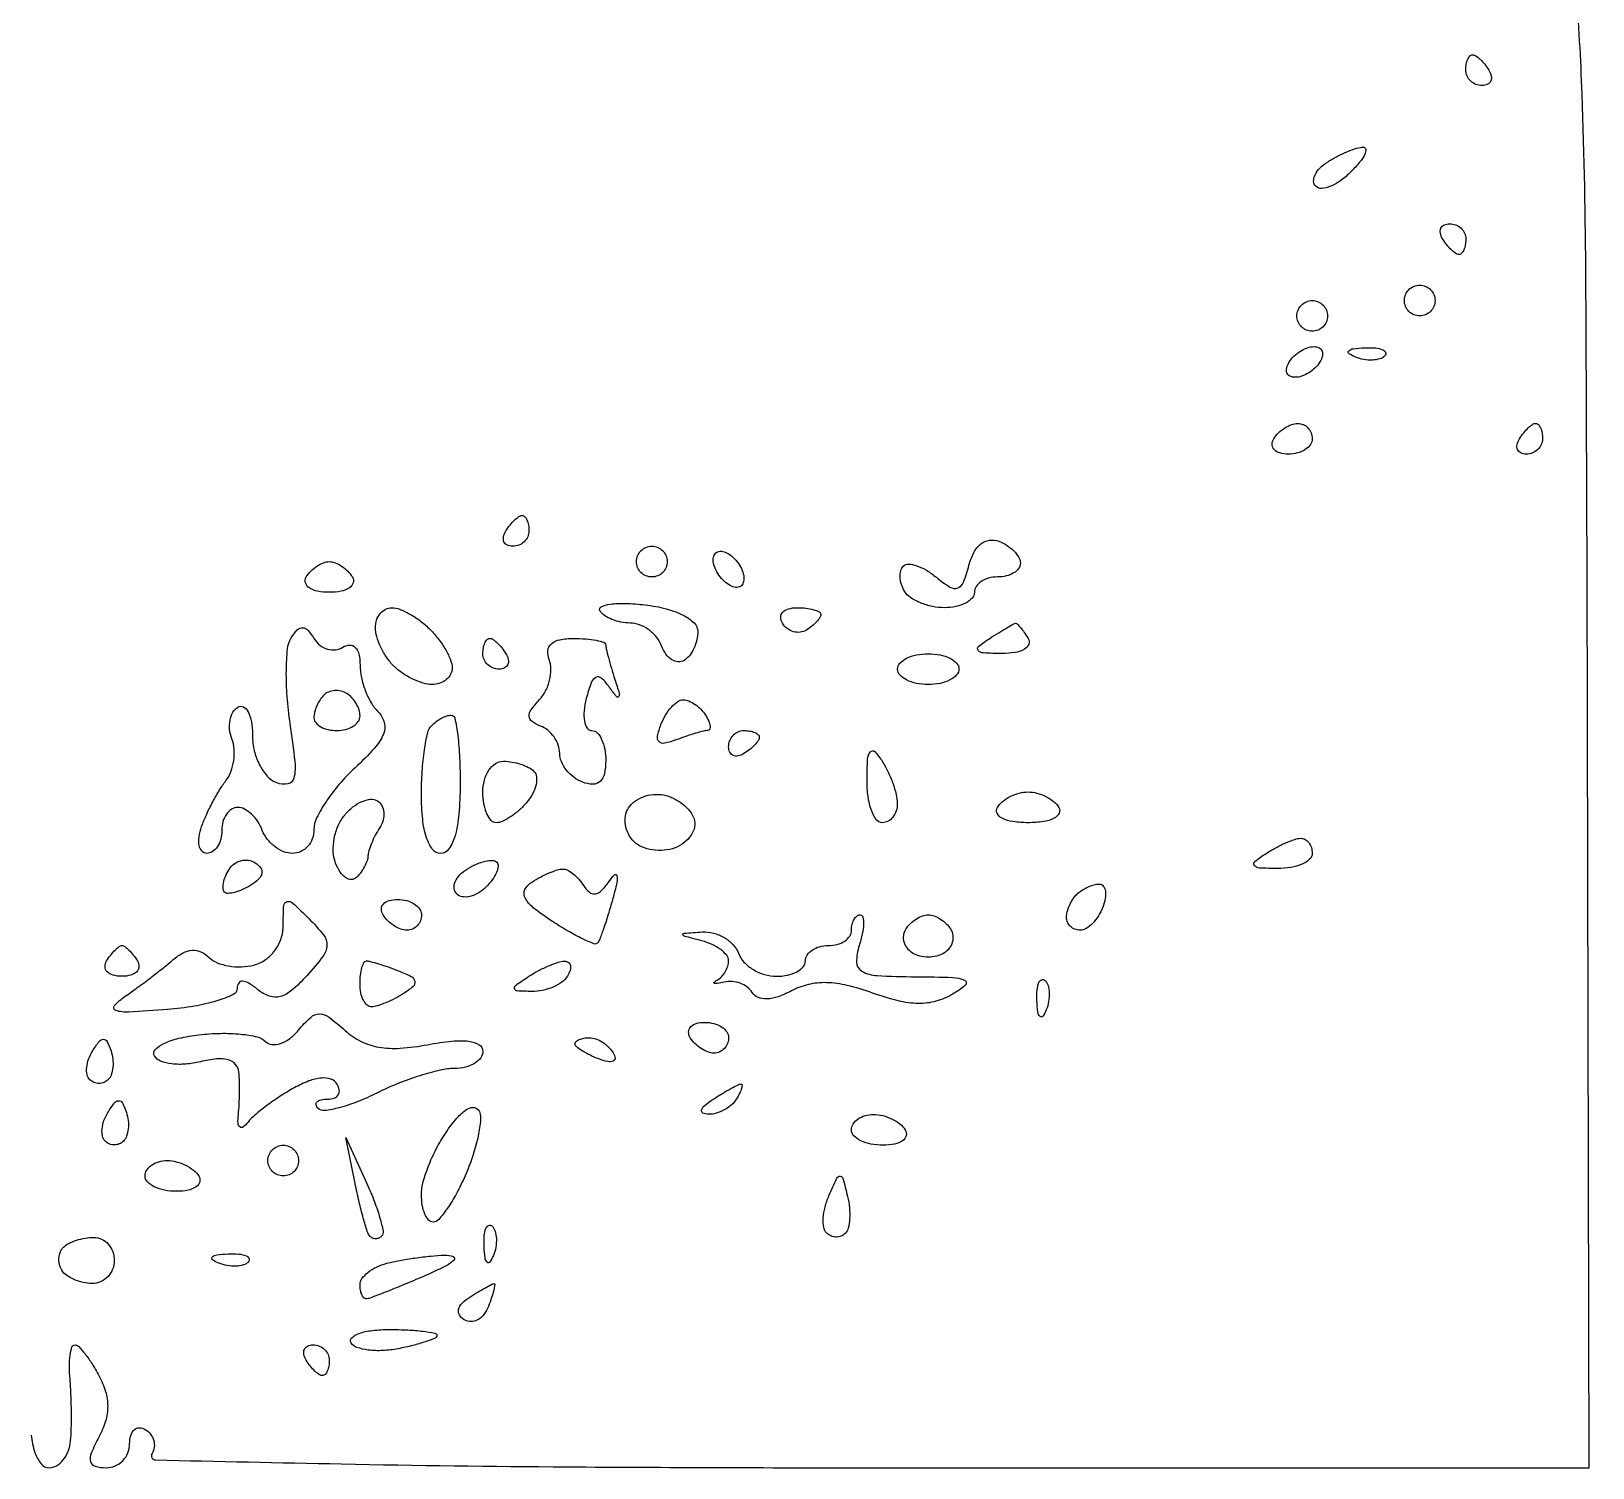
# Model space of a CAD drawing. Extents: x 0 to 102, y 0 to 135.
# Drawn here: x 92.94 to 101.54, y 0 to 7.91 of the extents above; entities that cross this region are included whole.
import ezdxf

# ---------------------------------------------------------------- set-up
doc = ezdxf.new("R2010")
doc.units = 0
doc.header["$MEASUREMENT"] = 0

msp = doc.modelspace()

# ---------------------------------------------------------------- linework, layer by layer
msp.add_lwpolyline([(92.939919, 0.180435, 0.055972), (92.961475, 0.082924, 0.084814), (92.99512, 0.021134, 0.229792), (93.03885, -0.000055, 0.134027), (93.080215, 0.011259, 0.090461), (93.117401, 0.043473, 0.07895), (93.144806, 0.091459, 0.068279), (93.157757, 0.14805, 0.016564), (93.161661, 0.218294, 0.007963), (93.162244, 0.308526, 0.007886), (93.159866, 0.40276, 0.011182), (93.154555, 0.48645, -0.020929), (93.151351, 0.559419, -0.034673), (93.155493, 0.620885, -0.039409), (93.165208, 0.66529, -0.330456), (93.180721, 0.6768, -0.205009), (93.20226, 0.667581, -0.02388), (93.237355, 0.627098, -0.025556), (93.276015, 0.57241, -0.018218), (93.3138, 0.5076, -0.049536), (93.349962, 0.420226, -0.073486), (93.362053, 0.3384, -0.073486), (93.349962, 0.256574, -0.049536), (93.3138, 0.1692, 0.0226), (93.271546, 0.080874, 0.158653), (93.267486, 0.033957, 0.275318), (93.292247, 0.0082, 0.067049), (93.353123, 0, 0.100624), (93.402686, 0.010076, 0.098304), (93.444849, 0.038744, 0.097564), (93.473092, 0.081554, 0.097475), (93.483, 0.131893, -0.067432), (93.489312, 0.178483, -0.140899), (93.508257, 0.209433, -0.190788), (93.536328, 0.220144, -0.136093), (93.56898, 0.210647, -0.090427), (93.598106, 0.184375, -0.095498), (93.615406, 0.149984, -0.099685), (93.618267, 0.112873, -0.108373), (93.606287, 0.078754, 0.579759), (93.62559, 0.043187, 0.000685), (94.648397, 0.02131, 0.003474), (95.893263, 0.00504, 0.00153), (97.54014, 0), (101.522666, 0), (101.513771, 4.103128, 0.000759), (101.504768, 6.546184, 0.007619), (101.483921, 7.565941, 0.010661), (101.450539, 8.150962, 0.245816)], format="xyb")
for points in [[(100.880507, 7.7832, -0.151918), (100.898335, 7.777655, -0.038439), (100.922214, 7.758349, -0.035638), (100.947343, 7.730983, -0.029505), (100.9701, 7.6986, -0.082592), (100.983341, 7.666274, -0.161196), (100.980709, 7.638851, -0.182303), (100.962821, 7.620623, -0.108972), (100.932793, 7.614, -0.093332), (100.898593, 7.62044, -0.09642), (100.869518, 7.638851, -0.099167), (100.850058, 7.66632, -0.105053), (100.8432, 7.6986, -0.042167), (100.845936, 7.730989, -0.061769), (100.854159, 7.758349, -0.081139), (100.866241, 7.776901, -0.210953)], [(100.278193, 7.274305, -0.386802), (100.291851, 7.262337, -0.14466), (100.287037, 7.234984, -0.057554), (100.258574, 7.191208, -0.023482), (100.210714, 7.138629, -0.039697), (100.154096, 7.090352, -0.058934), (100.097243, 7.058628, -0.077508), (100.04867, 7.04692, -0.220265), (100.016771, 7.058629, -0.195698), (100.005, 7.086557, -0.119033), (100.013093, 7.121984, -0.084326), (100.040792, 7.159992, -0.052259), (100.08425, 7.194304, -0.021825), (100.136997, 7.224525, -0.021354), (100.192556, 7.25027, -0.02182), (100.24316, 7.268604, -0.071452)], [(100.753607, 6.8526, -0.093332), (100.787807, 6.84616, -0.09642), (100.816882, 6.827749, -0.099167), (100.836342, 6.80028, -0.105053), (100.8432, 6.768, -0.042167), (100.840464, 6.735611, -0.061769), (100.832241, 6.708251, -0.081139), (100.820159, 6.689699, -0.210953), (100.805893, 6.6834, -0.151918), (100.788065, 6.688945, -0.038439), (100.764186, 6.708251, -0.035638), (100.739057, 6.735617, -0.029505), (100.7163, 6.768, -0.082592), (100.703059, 6.800326, -0.161196), (100.705691, 6.827749, -0.182303), (100.723579, 6.845977, -0.108972)], [(100.5894, 6.5142, -0.099038), (100.621687, 6.507741, -0.097945), (100.649149, 6.489349, -0.097945), (100.667541, 6.461887, -0.099038), (100.674, 6.4296, -0.099038), (100.667541, 6.397313, -0.097945), (100.649149, 6.369851, -0.097945), (100.621687, 6.351459, -0.099038), (100.5894, 6.345, -0.099038), (100.557113, 6.351459, -0.097945), (100.529651, 6.369851, -0.097945), (100.511259, 6.397313, -0.099038), (100.5048, 6.4296, -0.099038), (100.511259, 6.461887, -0.097945), (100.529651, 6.489349, -0.097945), (100.557113, 6.507741, -0.099038)], [(99.9972, 6.4296, -0.099038), (100.029487, 6.423141, -0.097945), (100.056949, 6.404749, -0.097945), (100.075341, 6.377287, -0.099038), (100.0818, 6.345, -0.099038), (100.075341, 6.312713, -0.097945), (100.056949, 6.285251, -0.097945), (100.029487, 6.266859, -0.099038), (99.9972, 6.2604, -0.099038), (99.964913, 6.266859, -0.097945), (99.937451, 6.285251, -0.097945), (99.919059, 6.312713, -0.099038), (99.9126, 6.345, -0.099038), (99.919059, 6.377287, -0.097945), (99.937451, 6.404749, -0.097945), (99.964913, 6.423141, -0.099038)], [(100.007186, 6.1758, -0.117858), (100.03523, 6.169096, -0.186277), (100.051576, 6.150949, -0.154201), (100.05319, 6.12355, -0.076764), (100.0395, 6.0912, -0.064269), (100.013227, 6.058838, -0.051777), (99.977722, 6.031451, -0.053414), (99.938842, 6.012821, -0.085235), (99.902614, 6.0066, -0.117858), (99.87457, 6.013304, -0.186277), (99.858224, 6.031451, -0.154201), (99.85661, 6.05885, -0.076764), (99.8703, 6.0912, -0.064269), (99.896573, 6.123562, -0.051777), (99.932078, 6.150949, -0.053414), (99.970958, 6.169579, -0.085235)], [(100.28625, 6.169121, -0.028489), (100.345147, 6.168191, -0.077125), (100.385754, 6.158824, -0.208169), (100.401197, 6.143203, -0.296942), (100.397287, 6.124688, -0.126455), (100.369629, 6.108339, -0.060344), (100.328572, 6.101642, -0.05415), (100.281403, 6.104808, -0.051402), (100.235137, 6.118009, -0.054073), (100.199887, 6.136752, -0.470617), (100.198428, 6.15217, -0.168741), (100.223111, 6.164126, -0.018894)], [(99.917593, 5.7528, -0.105429), (99.947967, 5.746323, -0.099231), (99.973815, 5.727949, -0.096318), (99.991141, 5.700495, -0.092995), (99.9972, 5.6682, -0.153634), (99.987046, 5.635935, -0.097988), (99.958456, 5.608451, -0.080552), (99.915738, 5.589906, -0.062283), (99.865307, 5.5836, -0.066118), (99.818639, 5.589798, -0.138808), (99.787517, 5.608451, -0.191142), (99.776568, 5.636082, -0.139169), (99.7857, 5.6682, -0.06081), (99.811605, 5.700561, -0.051032), (99.846011, 5.727949, -0.053229), (99.883281, 5.746599, -0.089642)], [(101.228893, 5.7528, -0.210953), (101.243159, 5.746501, -0.081139), (101.255241, 5.727949, -0.061769), (101.263464, 5.700589, -0.042167), (101.2662, 5.6682, -0.105053), (101.259342, 5.63592, -0.099167), (101.239882, 5.608451, -0.09642), (101.210807, 5.59004, -0.093332), (101.176607, 5.5836, -0.108972), (101.146579, 5.590223, -0.182303), (101.128691, 5.608451, -0.161196), (101.126059, 5.635874, -0.082592), (101.1393, 5.6682, -0.029505), (101.162057, 5.700583, -0.035638), (101.187186, 5.727949, -0.038439), (101.211065, 5.747255, -0.151918)], [(95.645293, 5.2452, -0.210953), (95.659559, 5.238901, -0.081139), (95.671641, 5.220349, -0.061769), (95.679864, 5.192989, -0.042167), (95.6826, 5.1606, -0.105053), (95.675742, 5.12832, -0.099167), (95.656282, 5.100851, -0.09642), (95.627207, 5.08244, -0.093332), (95.593007, 5.076, -0.108972), (95.562979, 5.082623, -0.182303), (95.545091, 5.100851, -0.161196), (95.542459, 5.128274, -0.082592), (95.5557, 5.1606, -0.029505), (95.578457, 5.192983, -0.035638), (95.603586, 5.220349, -0.038439), (95.627465, 5.239655, -0.151918)], [(96.3594, 5.076, -0.099038), (96.391687, 5.069541, -0.097945), (96.419149, 5.051149, -0.097945), (96.437541, 5.023687, -0.099038), (96.444, 4.9914, -0.099038), (96.437541, 4.959113, -0.097945), (96.419149, 4.931651, -0.097945), (96.391687, 4.913259, -0.099038), (96.3594, 4.9068, -0.099038), (96.327113, 4.913259, -0.097945), (96.299651, 4.931651, -0.097945), (96.281259, 4.959113, -0.099038), (96.2748, 4.9914, -0.099038), (96.281259, 5.023687, -0.097945), (96.299651, 5.051149, -0.097945), (96.327113, 5.069541, -0.099038)], [(98.271236, 5.103395, -0.051632), (98.316585, 5.080383, -0.055809), (98.354972, 5.04907, -0.062823), (98.381149, 5.014604, -0.131774), (98.3898, 4.982349, -0.164455), (98.380058, 4.95353, -0.095748), (98.352523, 4.928992, -0.076852), (98.311436, 4.912411, -0.057609), (98.2629, 4.9068, 0.064853), (98.214386, 4.900481, 0.082425), (98.173277, 4.881949, 0.098894), (98.145777, 4.854463, 0.148195), (98.136, 4.8222, -0.186414), (98.123524, 4.789901, -0.089706), (98.087764, 4.762451, -0.069539), (98.03463, 4.743842, -0.049547), (97.971793, 4.7376, -0.049826), (97.904844, 4.744288, -0.047565), (97.839441, 4.764105, -0.05125), (97.785038, 4.793239, -0.106183), (97.751821, 4.827829, -0.059678), (97.734131, 4.865961, -0.066233), (97.726751, 4.905866, -0.075499), (97.730322, 4.941415, -0.134445), (97.744784, 4.966784, -0.213821), (97.773023, 4.977546, -0.06771), (97.818333, 4.968718, -0.053739), (97.872158, 4.943707, -0.037605), (97.926738, 4.904943, 0.032794), (98.001185, 4.850986, 0.233399), (98.04422, 4.846537, 0.215123), (98.076187, 4.878121, 0.027972), (98.106318, 4.971633, -0.057234), (98.133388, 5.041401, -0.103424), (98.172265, 5.08845, -0.132284), (98.21955, 5.109061, -0.12932)], [(94.5828, 4.9914, -0.094481), (94.615193, 4.985224, -0.052849), (94.650855, 4.966549, -0.050113), (94.684165, 4.939161, -0.057296), (94.7097, 4.9068, -0.210115), (94.714186, 4.874819, -0.178861), (94.693991, 4.847051, -0.100989), (94.647804, 4.828244, -0.046386), (94.5828, 4.8222, -0.046386), (94.517796, 4.828244, -0.100989), (94.471609, 4.847051, -0.178861), (94.451414, 4.874819, -0.210115), (94.4559, 4.9068, -0.057296), (94.481435, 4.939161, -0.050113), (94.514745, 4.966549, -0.052849), (94.550407, 4.985224, -0.094481)], [(96.7824, 5.0337, -0.064269), (96.814762, 5.007427, -0.051777), (96.842149, 4.971922, -0.053414), (96.860779, 4.933042, -0.085235), (96.867, 4.896814, -0.117858), (96.860296, 4.86877, -0.186277), (96.842149, 4.852424, -0.154201), (96.81475, 4.85081, -0.076764), (96.7824, 4.8645, -0.064269), (96.750038, 4.890773, -0.051777), (96.722651, 4.926278, -0.053414), (96.704021, 4.965158, -0.085235), (96.6978, 5.001386, -0.117858), (96.704504, 5.02943, -0.186277), (96.722651, 5.045776, -0.154201), (96.75005, 5.04739, -0.076764)], [(94.927243, 4.7376, -0.095343), (94.970423, 4.729291, -0.034745), (95.026761, 4.702098, -0.032922), (95.085807, 4.662993, -0.033666), (95.138743, 4.616743, -0.033666), (95.184993, 4.563807, -0.032922), (95.224098, 4.504761, -0.034745), (95.251291, 4.448423, -0.095343), (95.2596, 4.405243, -0.120574), (95.25114, 4.370671, -0.100715), (95.227293, 4.341226, -0.091767), (95.191627, 4.32145, -0.080993), (95.14962, 4.3146, -0.073375), (95.100151, 4.321899, -0.038655), (95.042125, 4.344421, -0.037433), (94.985074, 4.377265, -0.047088), (94.93812, 4.41612, -0.047088), (94.899265, 4.463074, -0.037433), (94.866421, 4.520125, -0.038655), (94.843899, 4.578151, -0.073375), (94.8366, 4.62762, -0.080993), (94.84345, 4.669627, -0.091767), (94.863226, 4.705293, -0.100715), (94.892671, 4.72914, -0.120574)], [(96.323034, 4.752964, -0.033334), (96.43831, 4.731646, -0.054583), (96.531212, 4.69683, -0.072307), (96.59288, 4.653547, -0.206474), (96.6132, 4.606437, -0.060107), (96.607582, 4.559874, -0.050862), (96.590953, 4.513127, -0.053169), (96.566463, 4.473152, -0.09058), (96.537465, 4.446979, -0.160704), (96.504809, 4.439164, -0.122111), (96.469727, 4.451055, -0.094924), (96.437404, 4.481722, -0.064087), (96.41322, 4.526586, 0.078412), (96.385364, 4.574911, 0.065225), (96.34237, 4.615866, 0.066708), (96.291392, 4.643558, 0.091355), (96.240148, 4.653, -0.048778), (96.189433, 4.657959, -0.047138), (96.140027, 4.672658, -0.050924), (96.099045, 4.694261, -0.108001), (96.074227, 4.719919, -0.448233), (96.081031, 4.742786, -0.076851), (96.130254, 4.75723, -0.042138), (96.214511, 4.761262, -0.019953)], [(97.158107, 4.7376, -0.026751), (97.208646, 4.734894, -0.042195), (97.251256, 4.726641, -0.051652), (97.281287, 4.714686, -0.279105), (97.29, 4.700293, -0.145859), (97.284745, 4.682662, -0.040575), (97.266866, 4.659647, -0.037297), (97.241388, 4.635688, -0.031646), (97.211246, 4.614313, -0.108373), (97.177127, 4.602333, -0.099685), (97.140016, 4.605194, -0.095498), (97.105625, 4.622494, -0.090427), (97.079353, 4.65162, -0.136093), (97.069856, 4.684272, -0.190788), (97.080567, 4.712343, -0.140899), (97.111517, 4.731288, -0.067432)], [(98.363657, 4.651705, -0.228789), (98.372439, 4.6483, -0.015841), (98.390427, 4.627768, -0.020005), (98.410894, 4.600721, -0.013548), (98.4321, 4.5684, -0.229941), (98.435373, 4.536284, -0.175006), (98.412353, 4.508786, -0.092833), (98.361081, 4.490523, -0.040942), (98.289043, 4.485095, -0.011265), (98.185928, 4.488103, -0.210879), (98.157603, 4.502397, -0.418214), (98.159945, 4.524736, -0.025105), (98.2206, 4.5684, -0.004732), (98.270395, 4.599916, -0.006873), (98.314969, 4.626699, -0.003766), (98.352961, 4.648441, -0.108483)], [(94.499316, 4.566594, 0.088822), (94.53111, 4.53112, 0.094944), (94.572546, 4.509887, 0.099935), (94.617107, 4.50609, 0.110289), (94.657941, 4.520254, -0.132506), (94.695577, 4.531489, -0.212704), (94.726019, 4.518885, -0.139035), (94.745774, 4.481196, -0.051671), (94.752, 4.421113, 0.053838), (94.759289, 4.353615, 0.038562), (94.781176, 4.280863, 0.03912), (94.813271, 4.213999, 0.065011), (94.851324, 4.164516, -0.132499), (94.885492, 4.105108, -0.163477), (94.881325, 4.041698, -0.087689), (94.832232, 3.964194, -0.020959), (94.724424, 3.855536, 0.02836), (94.637842, 3.765651, 0.030931), (94.564653, 3.669002, 0.032519), (94.513144, 3.579305, 0.114562), (94.4982, 3.51494, -0.08879), (94.489252, 3.464946, -0.094933), (94.463582, 3.422463, -0.09994), (94.42531, 3.394043, -0.110328), (94.380351, 3.384, -0.096313), (94.33166, 3.393467, -0.06686), (94.282816, 3.421277, -0.064359), (94.24123, 3.462388, -0.074185), (94.213806, 3.5109, 0.055615), (94.188693, 3.559431, 0.05786), (94.153784, 3.600523, 0.064334), (94.114834, 3.628476, 0.12413), (94.077855, 3.6378, 0.143927), (94.044581, 3.628019, 0.099493), (94.016231, 3.600523, 0.083896), (93.997128, 3.559408, 0.066987), (93.9906, 3.5109, -0.062722), (93.984489, 3.462379, -0.08088), (93.966529, 3.421277, -0.098158), (93.939907, 3.393771, -0.152681), (93.908655, 3.384, -0.21461), (93.881851, 3.39606, -0.13345), (93.866285, 3.42749, -0.086405), (93.865226, 3.475331, -0.048086), (93.879488, 3.53205, -0.021497), (93.905586, 3.596375, -0.014556), (93.940536, 3.667358, -0.014684), (93.978388, 3.734085, -0.028209), (94.013198, 3.784773, 0.075578), (94.040607, 3.834085, 0.053673), (94.056235, 3.895495, 0.053525), (94.058461, 3.959041, 0.07375), (94.046059, 4.014713, -0.066144), (94.033737, 4.066339, -0.071976), (94.035876, 4.117872, -0.080917), (94.051614, 4.161434, -0.127958), (94.078895, 4.189984, -0.264533), (94.109465, 4.191095, -0.155036), (94.136034, 4.164362, -0.081177), (94.154058, 4.108613, -0.037691), (94.1598, 4.032544, 0.058935), (94.169629, 3.949448, 0.059378), (94.198568, 3.871162, 0.065279), (94.241275, 3.809148, 0.118282), (94.291778, 3.774458, 0.137381), (94.355525, 3.768489, 0.298563), (94.389619, 3.800892, 0.085918), (94.394914, 3.890343, 0.009142), (94.367673, 4.0978, -0.018339), (94.35072, 4.248287, -0.02178), (94.346153, 4.391197, -0.02123), (94.352604, 4.510398, -0.114765), (94.37317, 4.571426, -0.048599), (94.406453, 4.615144, -0.218706), (94.435393, 4.627119, -0.204893), (94.46466, 4.613252, -0.042664)], [(95.466107, 4.5684, -0.151918), (95.483935, 4.562855, -0.038439), (95.507814, 4.543549, -0.035638), (95.532943, 4.516183, -0.029505), (95.5557, 4.4838, -0.082592), (95.568941, 4.451474, -0.161196), (95.566309, 4.424051, -0.182303), (95.548421, 4.405823, -0.108972), (95.518393, 4.3992, -0.093332), (95.484193, 4.40564, -0.09642), (95.455118, 4.424051, -0.099167), (95.435658, 4.45152, -0.105053), (95.4288, 4.4838, -0.042167), (95.431536, 4.516189, -0.061769), (95.439759, 4.543549, -0.081139), (95.451841, 4.562101, -0.210953)], [(95.927349, 4.5684, -0.018687), (95.995675, 4.565846, -0.03031), (96.053239, 4.558007, -0.031074), (96.095641, 4.546815, -0.323251), (96.1056, 4.533019, 0.058269), (96.108136, 4.511329, 0.006359), (96.12037, 4.462509, 0.007715), (96.136626, 4.4046, 0.006157), (96.155881, 4.342669, -0.006411), (96.179817, 4.26554, -0.233194), (96.176762, 4.247758, -0.498239), (96.165057, 4.247547, -0.010731), (96.125318, 4.300602, 0.049859), (96.082614, 4.349187, 0.313056), (96.05166, 4.353654, 0.192851), (96.02525, 4.323924, 0.022381), (95.998357, 4.237152, 0.039217), (95.986243, 4.169573, 0.067752), (95.988312, 4.112603, 0.102751), (96.003328, 4.074609, 0.252582), (96.02892, 4.0608, -0.204098), (96.058227, 4.048317, -0.083691), (96.083075, 4.011877, -0.063895), (96.099967, 3.958009, -0.044091), (96.1056, 3.894255, -0.051069), (96.098257, 3.822547, -0.155809), (96.074519, 3.780429, -0.195231), (96.034798, 3.76535, -0.086117), (95.9787, 3.776406, -0.069986), (95.930185, 3.803299, -0.06329), (95.889077, 3.843345, -0.066796), (95.86125, 3.889906, -0.10167), (95.8518, 3.935901, 0.086753), (95.843889, 3.981156, 0.067419), (95.820736, 4.025543, 0.067112), (95.786473, 4.062363, 0.08417), (95.74605, 4.085475, -0.065477), (95.699613, 4.109782, -0.23204), (95.683888, 4.138442, -0.168341), (95.694847, 4.175469, -0.033284), (95.739439, 4.229734, 0.070137), (95.774018, 4.278753, 0.058588), (95.796313, 4.338481, 0.060625), (95.803604, 4.39939, 0.09136), (95.793838, 4.451809, -0.114787), (95.786927, 4.501632, -0.192892), (95.805854, 4.538725, -0.133539), (95.852488, 4.561386, -0.046743)], [(97.8822, 4.4838, -0.048028), (97.946954, 4.477566, -0.068025), (98.001697, 4.458949, -0.088204), (98.038585, 4.431507, -0.191087), (98.0514, 4.3992, -0.191087), (98.038585, 4.366893, -0.088204), (98.001697, 4.339451, -0.068025), (97.946954, 4.320834, -0.048028), (97.8822, 4.3146, -0.048028), (97.817446, 4.320834, -0.068025), (97.762702, 4.339451, -0.088204), (97.725815, 4.366893, -0.191087), (97.713, 4.3992, -0.191087), (97.725815, 4.431507, -0.088204), (97.762702, 4.458949, -0.068025), (97.817446, 4.477566, -0.048028)], [(94.6792, 4.265007, 0.081757), (94.647314, 4.27813, 0.074868), (94.611893, 4.280892, 0.077739), (94.578456, 4.273175, 0.101199), (94.5523, 4.2559, 0.055296), (94.531587, 4.230018, 0.038722), (94.514092, 4.196983, 0.039128), (94.502139, 4.162245, 0.063383), (94.4982, 4.1313, 0.17482), (94.507903, 4.104398, 0.093122), (94.535477, 4.081509, 0.073362), (94.576551, 4.066019, 0.053595), (94.6251, 4.0608, 0.06085), (94.673626, 4.066728, 0.079459), (94.714723, 4.084185, 0.097386), (94.742237, 4.110045, 0.156819), (94.752, 4.140407, 0.079017), (94.746628, 4.174191, 0.05339), (94.730615, 4.209846, 0.052641), (94.70705, 4.241899, 0.069632)], [(96.532658, 4.23, -0.098773), (96.56349, 4.223849, -0.052368), (96.597847, 4.205149, -0.049225), (96.630267, 4.177761, -0.0544), (96.6555, 4.1454, -0.033138), (96.67271, 4.112925, -0.070413), (96.680567, 4.085651, -0.136025), (96.678247, 4.067976, -0.30111), (96.667412, 4.0608, 0.062138), (96.644095, 4.057891, 0.009723), (96.599307, 4.045607, 0.010686), (96.546821, 4.028882, 0.009136), (96.49226, 4.009081, -0.039372), (96.429853, 3.990614, -0.257249), (96.399675, 3.99977, -0.251847), (96.39089, 4.030413, -0.038064), (96.409792, 4.093681, -0.042075), (96.435021, 4.145841, -0.049774), (96.467462, 4.189956, -0.057118), (96.501865, 4.220322, -0.153445)], [(95.254318, 4.1454, -0.358724), (95.274429, 4.128841, -0.016046), (95.289901, 4.033574, -0.020784), (95.300665, 3.910667, -0.01261), (95.303668, 3.764717, -0.019258), (95.29655, 3.599873, -0.048434), (95.275229, 3.481674, -0.077517), (95.241661, 3.408475, -0.251598), (95.19615, 3.384017, -0.234551), (95.151999, 3.405926, -0.08374), (95.118446, 3.470011, -0.054341), (95.097097, 3.571842, -0.024524), (95.0904, 3.7083, -0.016072), (95.094525, 3.83661, -0.020702), (95.106967, 3.953904, -0.018996), (95.124792, 4.049116, -0.14152), (95.1468, 4.089, -0.040105), (95.172154, 4.110583, -0.035505), (95.201648, 4.128832, -0.037231), (95.230708, 4.141417, -0.083757)], [(96.867, 4.0608, -0.042167), (96.899389, 4.058064, -0.061769), (96.926749, 4.049841, -0.081139), (96.945301, 4.037759, -0.210953), (96.9516, 4.023493, -0.151918), (96.946055, 4.005665, -0.038439), (96.926749, 3.981786, -0.035638), (96.899383, 3.956657, -0.029505), (96.867, 3.9339, -0.082592), (96.834674, 3.920659, -0.161196), (96.807251, 3.923291, -0.182303), (96.789023, 3.941179, -0.108972), (96.7824, 3.971207, -0.093332), (96.78884, 4.005407, -0.09642), (96.807251, 4.034482, -0.099167), (96.83472, 4.053942, -0.105053)], [(95.5416, 3.8916, -0.043328), (95.588872, 3.887496, -0.036499), (95.637617, 3.875248, -0.038029), (95.680667, 3.857292, -0.078717), (95.710066, 3.835934, -0.171918), (95.72427, 3.806142, -0.082297), (95.721702, 3.763269, -0.066538), (95.703436, 3.71429, -0.050768), (95.671507, 3.666734, -0.035119), (95.629971, 3.623289, -0.036176), (95.583153, 3.586551, -0.038704), (95.538079, 3.561003, -0.110009), (95.503041, 3.5532, -0.211751), (95.47465, 3.565788, -0.080835), (95.450608, 3.602902, -0.061523), (95.434244, 3.657621, -0.041949), (95.4288, 3.7224, -0.064853), (95.437226, 3.787086, -0.082425), (95.461935, 3.841898, -0.098894), (95.498583, 3.878564, -0.148195)], [(97.6284, 3.8916, -0.032032), (97.659892, 3.835259, -0.025456), (97.686699, 3.770913, -0.026113), (97.705437, 3.708492, -0.056852), (97.711705, 3.65895, -0.078662), (97.705816, 3.618554, -0.091624), (97.687768, 3.584264, -0.102154), (97.660562, 3.56135, -0.124732), (97.6284, 3.5532, -0.242407), (97.596045, 3.569865, -0.069028), (97.569032, 3.621541, -0.052836), (97.550767, 3.696739, -0.03458), (97.545095, 3.78585, -0.011096), (97.548386, 3.904369, -0.155556), (97.563162, 3.943792, -0.461139), (97.587168, 3.944739, -0.043106)], [(96.423727, 3.705934, -0.064181), (96.477268, 3.688202, -0.053867), (96.528104, 3.656638, -0.056084), (96.5688, 3.616754, -0.090751), (96.592075, 3.574394, -0.130883), (96.594794, 3.529959, -0.095576), (96.575918, 3.484001, -0.084058), (96.538359, 3.443525, -0.072286), (96.487649, 3.415111, -0.06953), (96.427667, 3.40122, -0.060199), (96.363055, 3.403257, -0.062863), (96.303764, 3.420135, -0.09592), (96.259565, 3.449995, -0.08302), (96.230259, 3.491067, -0.075174), (96.214636, 3.540864, -0.077648), (96.214689, 3.591519, -0.099717), (96.230839, 3.635113, -0.099563), (96.263608, 3.670144, -0.0672), (96.312141, 3.695787, -0.064092), (96.368361, 3.708588, -0.072)], [(98.4321, 3.7224, -0.064269), (98.4807, 3.716127, -0.051777), (98.53003, 3.697549, -0.053414), (98.572689, 3.670183, -0.085235), (98.6013, 3.6378, -0.259199), (98.602813, 3.605168, -0.162984), (98.575157, 3.577436, -0.081563), (98.515685, 3.558981, -0.034543), (98.4321, 3.5532, -0.034543), (98.348515, 3.558981, -0.081563), (98.289043, 3.577436, -0.162984), (98.261387, 3.605168, -0.259199), (98.2629, 3.6378, -0.085235), (98.291511, 3.670183, -0.053414), (98.33417, 3.697549, -0.051777), (98.3835, 3.716127, -0.064269)], [(94.847566, 3.673323, -0.131516), (94.871793, 3.647611, -0.102095), (94.882856, 3.610631, -0.089386), (94.878954, 3.567928, -0.074394), (94.860425, 3.526204, 0.021949), (94.836012, 3.483816, 0.021374), (94.815174, 3.439079, 0.021852), (94.800301, 3.398269, 0.070821), (94.795595, 3.3699, -0.080673), (94.790759, 3.343905, -0.036093), (94.776627, 3.312014, -0.034525), (94.756457, 3.27972, -0.039541), (94.732841, 3.252041, -0.195232), (94.7051, 3.24032, -0.154465), (94.673645, 3.249786, -0.099365), (94.642688, 3.281466, -0.052394), (94.617627, 3.330669, -0.082153), (94.604728, 3.393504, -0.056221), (94.610109, 3.466291, -0.055302), (94.631865, 3.537478, -0.071528), (94.667521, 3.595646, -0.052185), (94.712834, 3.63992, -0.065648), (94.763165, 3.669981, -0.079406), (94.810614, 3.682038, -0.162386)], [(99.93375, 3.467305, -0.133323), (99.957942, 3.461264, -0.102891), (99.978562, 3.443368, -0.089496), (99.99243, 3.416229, -0.073605), (99.9972, 3.384, -0.210568), (99.982989, 3.351752, -0.082215), (99.941285, 3.324632, -0.062416), (99.879725, 3.306405, -0.042523), (99.80685, 3.300695, -0.011293), (99.70582, 3.303666, -0.220444), (99.678922, 3.317872, -0.409657), (99.681736, 3.339966, -0.023197), (99.7434, 3.384, -0.019837), (99.79664, 3.415486, -0.02047), (99.851662, 3.442299, -0.020703), (99.901055, 3.461521, -0.077483)], [(94.174678, 3.332505, -0.099167), (94.204427, 3.30472, -0.207337), (94.210995, 3.274348, -0.154764), (94.193244, 3.242087, -0.051827), (94.150132, 3.208825, -0.031442), (94.104772, 3.184589, -0.043708), (94.061377, 3.169215, -0.051196), (94.025642, 3.163784, -0.211554), (94.005729, 3.171471, -0.18664), (93.997419, 3.190262, -0.060887), (93.999709, 3.221032, -0.050865), (94.010963, 3.257728, -0.038613), (94.030274, 3.295151, -0.094768), (94.058573, 3.325986, -0.096839), (94.096047, 3.343913, -0.098884), (94.13685, 3.3462, -0.103479)], [(95.50531, 3.33569, -0.227972), (95.513085, 3.313507, -0.074376), (95.503938, 3.279075, -0.056633), (95.480658, 3.238536, -0.037763), (95.44572, 3.19788, -0.061357), (95.403329, 3.164787, -0.07985), (95.35768, 3.146506, -0.097607), (95.316008, 3.145383, -0.155678), (95.28461, 3.16159, -0.174419), (95.270606, 3.191335, -0.126366), (95.27637, 3.227816, -0.093351), (95.302133, 3.265938, -0.059262), (95.3442, 3.2994, -0.035334), (95.393776, 3.325395, -0.047723), (95.441851, 3.341163, -0.05681), (95.481813, 3.345498, -0.197498)], [(95.867957, 3.298105, -0.124868), (95.894486, 3.291997, -0.049088), (95.926241, 3.271515, -0.044621), (95.957818, 3.241496, -0.042004), (95.984282, 3.205768, 0.083304), (96.015213, 3.170488, 0.21248), (96.047315, 3.16174, 0.15986), (96.082081, 3.179388, 0.0445), (96.121717, 3.226918, -0.043319), (96.153603, 3.265337, -0.594799), (96.167327, 3.261366, -0.112477), (96.167027, 3.22431, -0.009276), (96.142932, 3.1302, -0.006809), (96.118799, 3.047156, -0.009137), (96.094539, 2.97263, -0.006718), (96.07238, 2.911243, -0.090135), (96.060131, 2.89079, -0.318847), (96.040719, 2.886162, -0.015729), (95.977096, 2.914171, -0.020596), (95.899378, 2.955361, -0.012877), (95.811792, 3.009578, -0.020603), (95.706401, 3.085015, -0.107375), (95.660947, 3.139594, -0.242275), (95.660716, 3.184769, -0.134637), (95.698702, 3.226542, -0.020609), (95.745412, 3.253533, -0.020689), (95.794125, 3.276549, -0.021035), (95.838155, 3.293019, -0.073565)], [(98.824245, 3.2148, -0.226347), (98.846003, 3.204418, -0.133446), (98.857856, 3.177523, -0.08379), (98.857142, 3.136531, -0.04548), (98.843394, 3.0879, -0.048303), (98.819165, 3.039357, -0.053891), (98.78681, 2.998277, -0.061199), (98.751627, 2.97019, -0.13875), (98.719149, 2.961, -0.092194), (98.690308, 2.966363, -0.096071), (98.665792, 2.981709, -0.099379), (98.649386, 3.004601, -0.106332), (98.6436, 3.0315, -0.065559), (98.647696, 3.062608, -0.03911), (98.660167, 3.097858, -0.038504), (98.678409, 3.131633, -0.053359), (98.7, 3.1584, -0.051618), (98.726575, 3.17999, -0.038264), (98.759762, 3.198232, -0.039049), (98.79416, 3.210713, -0.067606)], [(94.471395, 3.024062, -0.028967), (94.550917, 2.934751, -0.179503), (94.569583, 2.877339, -0.154823), (94.547651, 2.816899, -0.020069), (94.458554, 2.710132, -0.031149), (94.376713, 2.630303, -0.108575), (94.312117, 2.595485, -0.15572), (94.25256, 2.597325, -0.088449), (94.189258, 2.633258, 0.031984), (94.140413, 2.66878, 0.123849), (94.105119, 2.680413, 0.269488), (94.083874, 2.670032, 0.148529), (94.0752, 2.641478, -0.29116), (94.05268, 2.606083, -0.035376), (93.962583, 2.571472, -0.033093), (93.838742, 2.542491, -0.021091), (93.691823, 2.524546, -0.005543), (93.477742, 2.509906, -0.09075), (93.406722, 2.518744, -0.547609), (93.399459, 2.545615, -0.057611), (93.459173, 2.597742, 0.007321), (93.525109, 2.644537, 0.00499), (93.598751, 2.699577, 0.005029), (93.668735, 2.754102, 0.01009), (93.722674, 2.798811, -0.05604), (93.777358, 2.836249, -0.106472), (93.828441, 2.850729, -0.12288), (93.875957, 2.84206, -0.090346), (93.920158, 2.811482, 0.100212), (93.964419, 2.782125, 0.054054), (94.027591, 2.764105, 0.050733), (94.098657, 2.759229, 0.055782), (94.166934, 2.769153, 0.088069), (94.231403, 2.798834, 0.082284), (94.283484, 2.849471, 0.08043), (94.31733, 2.915326, 0.078718), (94.329, 2.988996, -0.013706), (94.331961, 3.097004, -0.32987), (94.35015, 3.118949, -0.252515), (94.381236, 3.110904, -0.00937)], [(94.958507, 3.1302, -0.062283), (95.008938, 3.123894, -0.080552), (95.051656, 3.105349, -0.097988), (95.080246, 3.077865, -0.153634), (95.0904, 3.0456, -0.092995), (95.084341, 3.013305, -0.096318), (95.067015, 2.985851, -0.099231), (95.041167, 2.967477, -0.105429), (95.010793, 2.961, -0.089642), (94.976481, 2.967201, -0.053229), (94.939211, 2.985851, -0.051032), (94.904805, 3.013239, -0.06081), (94.8789, 3.0456, -0.139169), (94.869768, 3.077718, -0.191142), (94.880717, 3.105349, -0.138808), (94.911839, 3.124002, -0.066118)], [(97.507201, 3.0456, -0.35264), (97.52189, 3.033769, -0.062175), (97.525327, 2.995897, -0.043991), (97.518653, 2.94129, -0.024455), (97.5015, 2.8764, 0.078091), (97.487454, 2.784379, 0.272059), (97.516941, 2.7347, 0.113644), (97.60077, 2.710816, 0.011051), (97.813049, 2.704627, -0.005821), (98.018177, 2.700794, -0.103649), (98.082079, 2.685367, -0.540796), (98.085858, 2.657722, -0.047335), (98.016365, 2.608053, -0.064896), (97.924368, 2.569554, -0.070788), (97.828291, 2.557443, -0.057012), (97.716497, 2.572042, -0.025811), (97.575002, 2.615094, 0.027352), (97.436355, 2.656813, 0.05287), (97.321657, 2.672037, 0.063894), (97.221782, 2.661884, 0.065714), (97.128721, 2.626839, -0.038293), (97.055271, 2.594491, -0.075317), (96.992719, 2.582594, -0.106488), (96.944291, 2.591136, -0.158936), (96.911725, 2.618676, 0.095952), (96.884839, 2.647833, 0.070576), (96.846043, 2.66871, 0.068443), (96.801681, 2.678448, 0.078923), (96.758541, 2.675071, -0.013911), (96.721636, 2.667289, -0.111714), (96.704407, 2.668022, -0.591913), (96.702902, 2.674253, -0.057276), (96.71895, 2.685816, 0.075543), (96.743221, 2.70468, 0.055892), (96.763762, 2.731835, 0.056115), (96.777698, 2.762724, 0.078088), (96.7824, 2.792647, 0.171111), (96.771775, 2.822784, 0.063525), (96.73891, 2.8544, 0.053515), (96.691004, 2.882613, 0.042449), (96.63435, 2.902683, -0.00218), (96.536788, 2.928633, -0.354061), (96.530681, 2.937083, -0.376975), (96.537728, 2.944269, -0.002269), (96.637005, 2.951186, -0.079602), (96.698254, 2.945422, -0.069672), (96.757745, 2.92084, -0.071906), (96.806491, 2.881862, -0.09688), (96.836406, 2.8341, 0.098143), (96.866967, 2.785579, 0.066864), (96.917842, 2.744477, 0.064008), (96.980389, 2.716682, 0.07271), (97.045251, 2.7072, 0.050854), (97.106531, 2.713449, 0.070807), (97.158356, 2.732051, 0.0909), (97.193204, 2.759507, 0.182536), (97.2054, 2.7918, -0.148195), (97.215177, 2.824063, -0.098894), (97.242677, 2.851549, -0.082425), (97.283786, 2.870081, -0.064853), (97.3323, 2.8764, 0.064853), (97.380814, 2.882719, 0.082425), (97.421923, 2.901251, 0.098894), (97.449423, 2.928737, 0.148195), (97.4592, 2.961, -0.054787), (97.462757, 2.993363, -0.074429), (97.4733, 3.020749, -0.093975), (97.488886, 3.039122, -0.171631)], [(97.8822, 3.0456, -0.08914), (97.914336, 3.039825, -0.053258), (97.949194, 3.022466, -0.051122), (97.981335, 2.99697, -0.061191), (98.005487, 2.966846, -0.108373), (98.017467, 2.932727, -0.099685), (98.014606, 2.895616, -0.095498), (97.997306, 2.861225, -0.090427), (97.96818, 2.834953, -0.079461), (97.928906, 2.81858, -0.059169), (97.8822, 2.813033, -0.059169), (97.835494, 2.81858, -0.079461), (97.79622, 2.834953, -0.090427), (97.767094, 2.861225, -0.095498), (97.749794, 2.895616, -0.099685), (97.746933, 2.932727, -0.108373), (97.758913, 2.966846, -0.061191), (97.783065, 2.99697, -0.051122), (97.815206, 3.022466, -0.053258), (97.850064, 3.039825, -0.08914)], [(93.4407, 2.8764, -0.163822), (93.456495, 2.871082, -0.033983), (93.478881, 2.851549, -0.032351), (93.502912, 2.824189, -0.025622), (93.5253, 2.7918, -0.146489), (93.53393, 2.759703, -0.191582), (93.522017, 2.732051, -0.134005), (93.489314, 2.713372, -0.063222), (93.4407, 2.7072, -0.063222), (93.392086, 2.713372, -0.134005), (93.359383, 2.732051, -0.191582), (93.34747, 2.759703, -0.146489), (93.3561, 2.7918, -0.025622), (93.378488, 2.824189, -0.032351), (93.402519, 2.851549, -0.033983), (93.424905, 2.871082, -0.163822)], [(94.787381, 2.7918, -0.066389), (94.808602, 2.78897, -0.008111), (94.853762, 2.775916, -0.009495), (94.907127, 2.758432, -0.007704), (94.963674, 2.737727, -0.026892), (95.033059, 2.706727, -0.222828), (95.053617, 2.680147, -0.274684), (95.044176, 2.651297, -0.038367), (94.991743, 2.612122, -0.021926), (94.943884, 2.584648, -0.021387), (94.893409, 2.561223, -0.021863), (94.847392, 2.544528, -0.071094), (94.81545, 2.539295, -0.193208), (94.791227, 2.548449, -0.090249), (94.770638, 2.575657, -0.068991), (94.756674, 2.616428, -0.048097), (94.752, 2.6649, -0.026361), (94.754565, 2.713526, -0.041645), (94.762393, 2.754523, -0.050709), (94.773726, 2.783463, -0.281131)], [(95.877943, 2.790505, -0.157323), (95.899548, 2.783983, -0.195945), (95.910922, 2.766568, -0.128516), (95.909187, 2.73953, -0.058538), (95.8941, 2.7072, -0.101161), (95.863676, 2.674881, -0.052761), (95.81515, 2.647832, -0.049393), (95.757357, 2.629675, -0.053738), (95.698757, 2.623895, -0.012098), (95.61818, 2.626576, -0.343021), (95.603436, 2.639463, -0.295079), (95.611303, 2.65903, -0.010223), (95.6826, 2.7072, -0.021347), (95.736207, 2.738685, -0.021318), (95.792328, 2.765499, -0.021733), (95.843206, 2.784629, -0.074451)], [(98.525512, 2.684287, -0.126455), (98.541861, 2.656629, -0.060344), (98.548558, 2.615572, -0.05415), (98.545392, 2.568403, -0.051402), (98.532191, 2.522137, -0.054073), (98.513448, 2.486887, -0.470617), (98.49803, 2.485428, -0.168741), (98.486074, 2.510111, -0.018894), (98.481079, 2.57325, -0.028489), (98.482009, 2.632147, -0.077125), (98.491376, 2.672754, -0.208169), (98.506997, 2.688197, -0.296942)], [(94.671038, 2.407808, 0.068325), (94.757715, 2.34862, 0.073556), (94.855017, 2.316824, 0.060036), (94.97315, 2.311023, 0.028653), (95.124208, 2.330489, -0.019771), (95.258142, 2.350171, -0.056772), (95.351983, 2.349509, -0.105879), (95.408145, 2.330181, -0.262913), (95.4288, 2.293615, -0.162845), (95.416802, 2.257753, -0.096115), (95.382916, 2.227217, -0.0774), (95.332339, 2.206586, -0.058271), (95.272598, 2.1996, 0.057685), (95.194194, 2.190524, 0.019107), (95.082359, 2.15973, 0.018737), (94.959951, 2.115827, 0.020227), (94.844325, 2.063873, -0.021119), (94.73638, 2.015602, -0.030575), (94.637156, 1.983035, -0.030906), (94.556736, 1.967216, -0.233571), (94.521127, 1.979273, -0.142285), (94.510485, 1.998626, -0.260496), (94.515478, 2.015381, -0.145295), (94.537365, 2.026858, -0.048633), (94.573693, 2.0304, 0.087212), (94.609411, 2.036678, 0.166077), (94.631882, 2.054742, 0.17881), (94.637642, 2.081685, 0.102947), (94.626171, 2.113268, 0.17431), (94.591787, 2.140624, 0.104296), (94.539334, 2.1469, 0.070906), (94.470533, 2.130766, 0.034266), (94.388528, 2.092118, 0.017012), (94.312243, 2.046084, 0.015725), (94.237189, 1.993804, 0.015943), (94.173338, 1.943036, 0.049417), (94.135122, 1.9035, -0.058861), (94.108626, 1.877101, -0.346903), (94.090318, 1.877135, -0.2216), (94.079842, 1.898019, -0.033811), (94.081696, 1.9458, 0.013688), (94.086162, 2.00221, 0.009144), (94.088322, 2.066961, 0.009211), (94.088111, 2.129856, 0.017829), (94.085224, 2.180062, 0.161831), (94.066767, 2.22207, 0.144854), (94.026007, 2.246961, 0.09073), (93.96115, 2.252132, 0.036142), (93.872929, 2.236657, -0.041429), (93.791775, 2.223302, -0.051079), (93.715138, 2.224972, -0.059673), (93.653707, 2.240205, -0.165218), (93.619808, 2.268169, -0.341167), (93.623365, 2.30225, -0.09122), (93.670518, 2.336435, -0.054386), (93.754497, 2.36583, -0.027961), (93.864439, 2.384943, -0.024464), (93.982783, 2.392919, -0.029549), (94.09404, 2.388389, -0.030502), (94.185021, 2.373635, -0.141853), (94.231126, 2.348234, 0.174478), (94.266827, 2.33143, 0.105668), (94.313746, 2.336903, 0.081369), (94.365016, 2.364186, 0.056722), (94.412396, 2.409649, -0.033911), (94.480294, 2.481013, -0.189625), (94.52861, 2.499624, -0.160714), (94.581416, 2.481783, -0.022764)], [(96.650507, 2.4534, -0.062283), (96.700938, 2.447094, -0.080552), (96.743656, 2.428549, -0.097988), (96.772246, 2.401065, -0.153634), (96.7824, 2.3688, -0.092995), (96.776341, 2.336505, -0.096318), (96.759015, 2.309051, -0.099231), (96.733167, 2.290677, -0.105429), (96.702793, 2.2842, -0.089642), (96.668481, 2.290401, -0.053229), (96.631211, 2.309051, -0.051032), (96.596805, 2.336439, -0.06081), (96.5709, 2.3688, -0.139169), (96.561768, 2.400918, -0.191142), (96.572717, 2.428549, -0.138808), (96.603839, 2.447202, -0.066118)], [(93.380401, 2.295896, -0.052621), (93.390232, 2.251224, -0.052345), (93.390546, 2.205404, -0.057227), (93.381904, 2.165264, -0.115259), (93.364912, 2.137912, -0.098356), (93.341531, 2.12228, -0.097782), (93.3139, 2.116728, -0.098103), (93.286308, 2.122099, -0.099724), (93.263029, 2.137571, -0.149701), (93.248502, 2.164924, -0.07231), (93.246635, 2.204922, -0.061761), (93.256942, 2.250778, -0.052326), (93.278518, 2.295555, -0.024362), (93.314891, 2.348461, -0.233206), (93.338701, 2.360304, -0.286646), (93.359163, 2.347619, -0.033951)], [(96.016007, 2.3688, -0.088797), (96.050276, 2.362666, -0.053277), (96.087413, 2.344233, -0.051183), (96.121626, 2.317159, -0.061454), (96.147301, 2.285169, -0.1144), (96.156943, 2.256626, -0.32948), (96.146845, 2.239727, -0.155351), (96.116743, 2.23709, -0.036408), (96.067694, 2.25192, -0.020646), (96.017401, 2.273641, -0.029555), (95.974968, 2.29727, -0.029412), (95.94391, 2.319723, -0.2252), (95.9364, 2.335551, -0.219607), (95.942272, 2.348275, -0.077771), (95.959785, 2.359033, -0.059132), (95.985525, 2.366366, -0.039867)], [(96.850843, 2.113705, -0.434568), (96.856895, 2.107831, -0.071273), (96.853947, 2.089768, -0.041889), (96.842926, 2.062788, -0.020509), (96.8247, 2.0304, -0.075854), (96.797242, 1.998129, -0.054031), (96.758176, 1.971032, -0.053889), (96.714075, 1.952863, -0.074131), (96.671657, 1.947095, -0.102799), (96.640915, 1.953897, -0.37991), (96.633432, 1.970561, -0.147021), (96.650922, 1.996345, -0.027275), (96.6978, 2.0304, -0.008026), (96.748312, 2.061905, -0.01079), (96.795103, 2.088699, -0.008096), (96.834773, 2.109467, -0.104523)], [(93.465001, 1.957496, -0.052621), (93.474832, 1.912824, -0.052345), (93.475146, 1.867004, -0.057227), (93.466504, 1.826864, -0.115259), (93.449512, 1.799512, -0.098356), (93.426131, 1.78388, -0.097782), (93.3985, 1.778328, -0.098103), (93.370908, 1.783699, -0.099724), (93.347629, 1.799171, -0.149701), (93.333102, 1.826524, -0.07231), (93.331235, 1.866522, -0.061761), (93.341542, 1.912378, -0.052326), (93.363118, 1.957155, -0.024362), (93.399491, 2.010061, -0.233206), (93.423301, 2.021904, -0.286646), (93.443763, 2.009219, -0.033951)], [(95.409445, 1.961566, -0.108962), (95.415228, 1.906521, -0.026654), (95.400104, 1.81607, -0.026047), (95.371145, 1.711863, -0.0234), (95.330616, 1.607347, -0.019684), (95.282933, 1.51015, -0.027929), (95.232505, 1.428138, -0.027091), (95.185577, 1.367834, -0.217152), (95.154348, 1.3536, -0.216737), (95.129883, 1.364728, -0.078905), (95.109185, 1.397773, -0.060001), (95.095085, 1.446399, -0.040615), (95.0904, 1.503976, -0.068398), (95.100287, 1.575912, -0.027504), (95.132341, 1.670058, -0.026589), (95.178528, 1.769109, -0.030391), (95.233177, 1.858195, -0.028668), (95.292982, 1.93394, -0.07885), (95.345425, 1.977027, -0.182152), (95.384208, 1.983686, -0.271042)], [(97.581107, 1.9458, -0.061875), (97.631617, 1.939525, -0.051278), (97.682563, 1.920949, -0.053305), (97.726338, 1.893588, -0.08825), (97.7553, 1.8612, -0.202618), (97.760258, 1.829211, -0.181468), (97.741058, 1.801451, -0.104212), (97.696469, 1.782652, -0.047867), (97.633393, 1.7766, -0.0466), (97.566722, 1.782827, -0.066561), (97.510369, 1.801451, -0.086673), (97.472349, 1.828884, -0.195654), (97.4592, 1.8612, -0.142666), (97.468596, 1.893461, -0.09965), (97.49501, 1.920949, -0.08433), (97.534509, 1.939467, -0.067639)], [(94.789956, 1.5651, -0.015427), (94.831749, 1.465295, -0.023027), (94.861473, 1.375499, -0.019646), (94.878928, 1.30238, -0.247209), (94.87108, 1.27605, -0.094775), (94.8556, 1.265289, -0.105), (94.837799, 1.261509, -0.108447), (94.820448, 1.265317, -0.107173), (94.806201, 1.27605, -0.101509), (94.79188, 1.301694, -0.008342), (94.769832, 1.375499, -0.010906), (94.746723, 1.465321, -0.008183), (94.725077, 1.5651), (94.674352, 1.8189)], [(94.329, 1.7766, -0.099038), (94.361287, 1.770141, -0.097945), (94.388749, 1.751749, -0.097945), (94.407141, 1.724287, -0.099038), (94.4136, 1.692, -0.099038), (94.407141, 1.659713, -0.097945), (94.388749, 1.632251, -0.097945), (94.361287, 1.613859, -0.099038), (94.329, 1.6074, -0.099038), (94.296713, 1.613859, -0.097945), (94.269251, 1.632251, -0.097945), (94.250859, 1.659713, -0.099038), (94.2444, 1.692, -0.099038), (94.250859, 1.724287, -0.097945), (94.269251, 1.751749, -0.097945), (94.296713, 1.770141, -0.099038)], [(93.689507, 1.692, -0.061875), (93.740017, 1.685725, -0.051278), (93.790963, 1.667149, -0.053305), (93.834738, 1.639788, -0.08825), (93.8637, 1.6074, -0.202618), (93.868658, 1.575411, -0.181468), (93.849458, 1.547651, -0.104212), (93.804869, 1.528852, -0.047867), (93.741793, 1.5228, -0.0466), (93.675122, 1.529027, -0.066561), (93.618769, 1.547651, -0.086673), (93.580749, 1.575084, -0.195654), (93.5676, 1.6074, -0.142666), (93.576996, 1.639661, -0.09965), (93.60341, 1.667149, -0.08433), (93.642909, 1.685667, -0.067639)], [(97.437471, 1.495028, -0.03472), (97.44784, 1.432166, -0.039523), (97.448758, 1.371169, -0.043304), (97.441041, 1.320281, -0.13795), (97.424378, 1.290578, -0.105125), (97.401347, 1.275623, -0.09918), (97.373727, 1.270918, -0.096401), (97.345774, 1.277204, -0.093268), (97.321849, 1.293551, -0.159521), (97.306195, 1.324443, -0.054202), (97.303935, 1.375368, -0.047311), (97.313635, 1.436058, -0.039133), (97.334941, 1.498001, -0.006675), (97.378683, 1.595206, -0.299388), (97.396654, 1.606293, -0.331063), (97.412466, 1.593807, -0.007526)], [(95.479912, 1.330687, -0.126455), (95.496261, 1.303029, -0.060344), (95.502958, 1.261972, -0.05415), (95.499792, 1.214803, -0.051402), (95.486591, 1.168538, -0.054073), (95.467848, 1.133287, -0.470617), (95.45243, 1.131828, -0.168741), (95.440474, 1.156511, -0.018894), (95.435479, 1.21965, -0.028489), (95.436409, 1.278547, -0.077125), (95.445776, 1.319154, -0.208169), (95.461397, 1.334597, -0.296942)], [(93.2856, 1.269, -0.111732), (93.328631, 1.259263, -0.100101), (93.365265, 1.231723, -0.094518), (93.389841, 1.190554, -0.087646), (93.3984, 1.1421, -0.095012), (93.389112, 1.093662, -0.096907), (93.36259, 1.052477, -0.098834), (93.32301, 1.024906, -0.103216), (93.276493, 1.0152, -0.05387), (93.226524, 1.020599, -0.049049), (93.177179, 1.036585, -0.052262), (93.135687, 1.060108, -0.099591), (93.109593, 1.088, -0.081757), (93.09647, 1.119886, -0.074868), (93.093708, 1.155307, -0.077739), (93.101425, 1.188744, -0.101199), (93.1187, 1.2149, -0.08039), (93.147479, 1.235662, -0.037785), (93.190043, 1.253108, -0.03618), (93.238443, 1.26501, -0.042226)], [(94.02585, 1.177721, -0.028489), (94.084747, 1.176791, -0.077125), (94.125354, 1.167424, -0.208169), (94.140797, 1.151803, -0.296942), (94.136887, 1.133287, -0.126455), (94.109229, 1.116939, -0.060344), (94.068172, 1.110242, -0.05415), (94.021003, 1.113408, -0.051402), (93.974737, 1.126609, -0.054073), (93.939487, 1.145352, -0.470617), (93.938028, 1.16077, -0.168741), (93.962711, 1.172726, -0.018894)], [(95.2173, 1.171275, -0.094083), (95.264762, 1.16414, -0.550334), (95.269382, 1.144208, -0.084727), (95.219821, 1.108576, -0.01117), (95.101837, 1.054189, -0.003891), (94.990403, 1.006836, -0.00564), (94.891221, 0.966904, -0.003026), (94.806954, 0.934663, -0.090085), (94.784587, 0.9306, -0.220368), (94.772116, 0.936377, -0.077467), (94.761572, 0.953629, -0.058903), (94.754385, 0.978978, -0.039671), (94.752, 1.008997, -0.159836), (94.762776, 1.041845, -0.067019), (94.79549, 1.07573, -0.05682), (94.843408, 1.10548, -0.046657), (94.90005, 1.126083, -0.018447), (94.968918, 1.141391, -0.010084), (95.054313, 1.155318, -0.010037), (95.141749, 1.165987, -0.015736)], [(95.489595, 1.013905, -0.483488), (95.49458, 1.008445, -0.018693), (95.488407, 0.977685, -0.021069), (95.476869, 0.937189, -0.011677), (95.45958, 0.888786, -0.072515), (95.434684, 0.844401, -0.102314), (95.40042, 0.814895, -0.124025), (95.362391, 0.80477, -0.142705), (95.326303, 0.814761, -0.120839), (95.300013, 0.841512, -0.195339), (95.295298, 0.87263, -0.139231), (95.314224, 0.906298, -0.054355), (95.356318, 0.93988, -0.006016), (95.401635, 0.967835, -0.008431), (95.442816, 0.991625, -0.005462), (95.477741, 1.010528, -0.104179)], [(94.916207, 0.7614, -0.011767), (95.015427, 0.759065, -0.019409), (95.09898, 0.751871, -0.014139), (95.164301, 0.741801, -0.362071), (95.175, 0.728962, -0.301474), (95.16529, 0.714322, -0.017268), (95.112279, 0.694063, -0.021664), (95.043319, 0.673697, -0.013744), (94.961481, 0.655708, -0.034573), (94.876423, 0.645472, -0.043863), (94.797384, 0.6484, -0.0501), (94.73469, 0.662736, -0.174824), (94.702688, 0.688146, -0.359763), (94.706525, 0.715957, -0.10349), (94.746734, 0.739882, -0.055737), (94.820067, 0.756214, -0.026952)], [(94.493207, 0.6768, -0.093332), (94.527407, 0.67036, -0.09642), (94.556482, 0.651949, -0.099167), (94.575942, 0.62448, -0.105053), (94.5828, 0.5922, -0.042167), (94.580064, 0.559811, -0.061769), (94.571841, 0.532451, -0.081139), (94.559759, 0.513899, -0.210953), (94.545493, 0.5076, -0.151918), (94.527665, 0.513145, -0.038439), (94.503786, 0.532451, -0.035638), (94.478657, 0.559817, -0.029505), (94.4559, 0.5922, -0.082592), (94.442659, 0.624526, -0.161196), (94.445291, 0.651949, -0.182303), (94.463179, 0.670177, -0.108972)]]:
    msp.add_lwpolyline(points, format="xyb", close=True)

doc.saveas('drawing.dxf')
